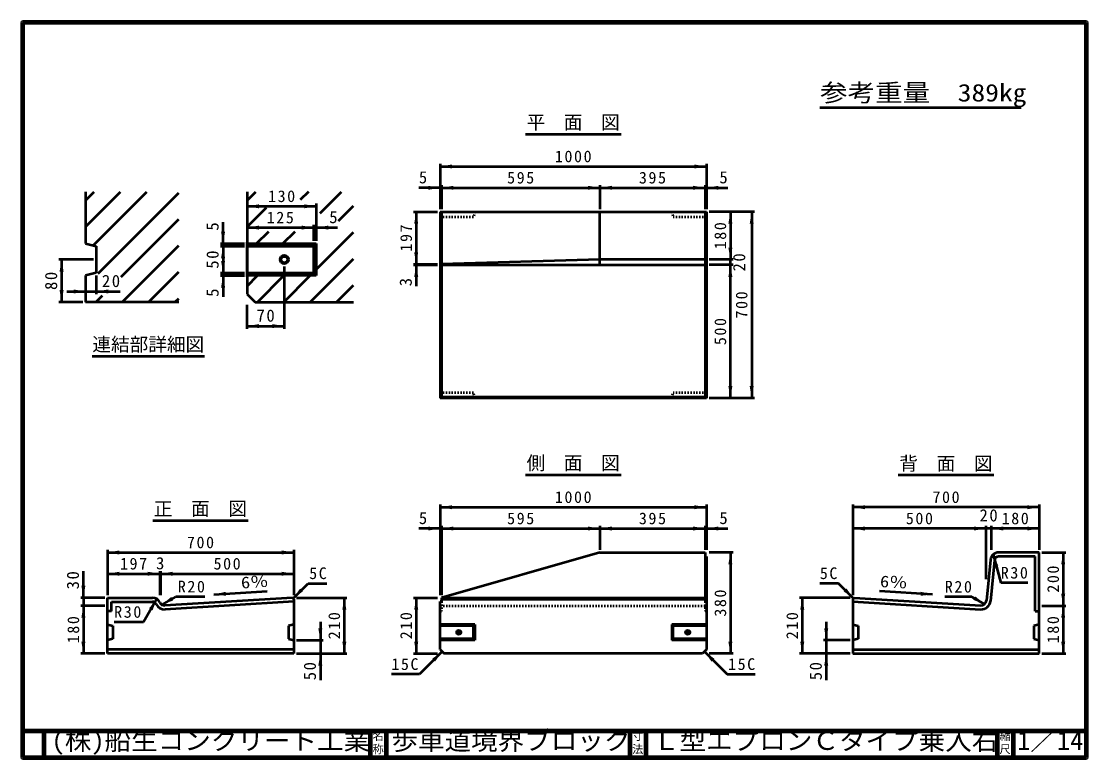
# Model space of a CAD drawing. Units: millimetres, scale not verified. Extents: x 100 to 4105, y 100 to 2870.
import ezdxf
from ezdxf.enums import TextEntityAlignment as Align

# ---------------------------------------------------------------- set-up
doc = ezdxf.new("R2010")
doc.units = ezdxf.units.MM
doc.header["$LTSCALE"] = 5
doc.linetypes.add('USER1', pattern=[2.2, 1, -1.2])
doc.layers.add('V-nasSTD', color=7, linetype='Continuous', lineweight=50)
doc.styles.add('ＭＳ ゴシック', font='')
doc.styles.get('ＭＳ ゴシック').set_extended_font_data('MS Gothic')

msp = doc.modelspace()

# ---------------------------------------------------------------- hatches: boundary and pattern name
at = {"layer": 'V-nasSTD'}
for points in [[(1718.088, 2332.129), (1673.088, 2324.629), (1718.088, 2317.129)], [(2628.088, 2317.129), (2673.088, 2324.629), (2628.088, 2332.129)], [(1628.088, 2237.129), (1673.088, 2244.629), (1628.088, 2252.129)], [(1723.088, 2252.129), (1678.088, 2244.629), (1723.088, 2237.129)], [(1723.088, 2252.129), (1678.088, 2244.629), (1723.088, 2237.129)], [(2228.088, 2237.129), (2273.088, 2244.629), (2228.088, 2252.129)], [(2318.088, 2252.129), (2273.088, 2244.629), (2318.088, 2237.129)], [(2623.088, 2237.129), (2668.088, 2244.629), (2623.088, 2252.129)], [(2718.088, 2237.129), (2673.088, 2244.629), (2718.088, 2252.129)], [(992.707, 2182.547), (947.707, 2175.047), (992.707, 2167.547)], [(1162.707, 2167.547), (1207.707, 2175.047), (1162.707, 2182.547)], [(1590.588, 2109.629), (1583.088, 2154.629), (1575.588, 2109.629)], [(2755.588, 2109.629), (2763.088, 2154.629), (2770.588, 2109.629)], [(2835.588, 2109.629), (2843.088, 2154.629), (2850.588, 2109.629)], [(992.707, 2102.547), (947.707, 2095.047), (992.707, 2087.547)], [(1152.707, 2087.547), (1197.707, 2095.047), (1152.707, 2102.547)], [(1252.707, 2087.547), (1207.707, 2095.047), (1252.707, 2102.547)], [(865.207, 2080.047), (857.707, 2035.047), (850.207, 2080.047)], [(865.207, 1980.047), (857.707, 2025.047), (850.207, 1980.047)], [(1575.588, 2002.629), (1583.088, 1957.629), (1590.588, 2002.629)], [(2770.588, 2019.629), (2763.088, 1974.629), (2755.588, 2019.629)], [(258.657, 1930.047), (251.157, 1975.047), (243.657, 1930.047)], [(850.207, 1970.047), (857.707, 1925.047), (865.207, 1970.047)], [(1590.588, 1909.629), (1583.088, 1954.629), (1575.588, 1909.629)], [(2755.588, 1909.629), (2763.088, 1954.629), (2770.588, 1909.629)], [(865.207, 1870.047), (857.707, 1915.047), (850.207, 1870.047)], [(243.657, 1860.047), (251.157, 1815.047), (258.657, 1860.047)], [(296.157, 1847.547), (341.157, 1855.047), (296.157, 1862.547)], [(426.157, 1862.547), (381.157, 1855.047), (426.157, 1847.547)], [(992.707, 1732.547), (947.707, 1725.047), (992.707, 1717.547)], [(1042.707, 1717.547), (1087.707, 1725.047), (1042.707, 1732.547)], [(2770.588, 1499.629), (2763.088, 1454.629), (2755.588, 1499.629)], [(2850.588, 1499.629), (2843.088, 1454.629), (2835.588, 1499.629)], [(1718.088, 1052.129), (1673.088, 1044.629), (1718.088, 1037.129)], [(2628.088, 1037.129), (2673.088, 1044.629), (2628.088, 1052.129)], [(3268.088, 1037.129), (3223.088, 1044.629), (3268.088, 1052.129)], [(3878.088, 1052.129), (3923.088, 1044.629), (3878.088, 1037.129)], [(1628.088, 957.129), (1673.088, 964.629), (1628.088, 972.129)], [(1723.088, 972.129), (1678.088, 964.629), (1723.088, 957.129)], [(1723.088, 972.129), (1678.088, 964.629), (1723.088, 957.129)], [(2228.088, 957.129), (2273.088, 964.629), (2228.088, 972.129)], [(2318.088, 972.129), (2273.088, 964.629), (2318.088, 957.129)], [(2623.088, 957.129), (2668.088, 964.629), (2623.088, 972.129)], [(2718.088, 957.129), (2673.088, 964.629), (2718.088, 972.129)], [(3268.088, 957.129), (3223.088, 964.629), (3268.088, 972.129)], [(3678.088, 972.129), (3723.088, 964.629), (3678.088, 957.129)], [(3788.088, 957.129), (3743.088, 964.629), (3788.088, 972.129)], [(3878.088, 972.129), (3923.088, 964.629), (3878.088, 957.129)], [(468.088, 882.129), (423.088, 874.629), (468.088, 867.129)], [(1078.088, 867.129), (1123.088, 874.629), (1078.088, 882.129)], [(2755.588, 829.629), (2763.088, 874.629), (2770.588, 829.629)], [(3768.999, 825.347), (3750.108, 866.873), (3754.51, 821.465)], [(4005.588, 829.629), (4013.088, 874.629), (4020.588, 829.629)], [(468.088, 802.129), (423.088, 794.629), (468.088, 787.129)], [(575.088, 787.129), (620.088, 794.629), (575.088, 802.129)], [(668.088, 802.129), (623.088, 794.629), (668.088, 787.129)], [(1078.088, 787.129), (1123.088, 794.629), (1078.088, 802.129)], [(340.588, 749.629), (333.088, 704.629), (325.588, 749.629)], [(867.918, 726.981), (823.455, 716.773), (868.826, 712.009)], [(1147.105, 739.252), (1120.588, 702.129), (1157.711, 728.646)], [(3199.072, 739.252), (3225.588, 702.129), (3188.465, 728.646)], [(3478.258, 726.981), (3522.722, 716.773), (3477.351, 712.009)], [(592.863, 657.33), (608.868, 700.051), (579.872, 664.83)], [(663.039, 707.563), (627.818, 678.568), (670.539, 694.572)], [(1320.588, 659.629), (1313.088, 704.629), (1305.588, 659.629)], [(1590.588, 659.629), (1583.088, 704.629), (1575.588, 659.629)], [(3025.588, 659.629), (3033.088, 704.629), (3040.588, 659.629)], [(3682.845, 709.523), (3718.066, 680.528), (3675.345, 696.533)], [(4020.588, 719.629), (4013.088, 674.629), (4005.588, 719.629)], [(340.588, 629.629), (333.088, 674.629), (325.588, 629.629)], [(4005.588, 629.629), (4013.088, 674.629), (4020.588, 629.629)], [(1215.588, 589.629), (1223.088, 544.629), (1230.588, 589.629)], [(3130.588, 589.629), (3123.088, 544.629), (3115.588, 589.629)], [(325.588, 539.629), (333.088, 494.629), (340.588, 539.629)], [(1305.588, 539.629), (1313.088, 494.629), (1320.588, 539.629)], [(1575.588, 539.629), (1583.088, 494.629), (1590.588, 539.629)], [(2770.588, 539.629), (2763.088, 494.629), (2755.588, 539.629)], [(3040.588, 539.629), (3033.088, 494.629), (3025.588, 539.629)], [(4020.588, 539.629), (4013.088, 494.629), (4005.588, 539.629)], [(1230.588, 449.629), (1223.088, 494.629), (1215.588, 449.629)], [(1654.072, 465.006), (1680.588, 502.129), (1643.465, 475.613)], [(2692.105, 465.006), (2665.588, 502.129), (2702.711, 475.613)], [(3115.588, 449.629), (3123.088, 494.629), (3130.588, 449.629)]]:
    msp.add_hatch(color=256, dxfattribs=at).paths.add_polyline_path(points)

# ---------------------------------------------------------------- linework, layer by layer
at = {"layer": 'V-nasSTD', "lineweight": 100}
for p, q in [((105, 2865), (105, 105)), ((4100, 2865), (105, 2865)), ((4100, 105), (4100, 2865)), ((105, 205), (4100, 205)), ((185, 205), (185, 105)), ((1410, 205), (1410, 105)), ((1470, 205), (1470, 105)), ((2385, 205), (2385, 105)), ((2445, 205), (2445, 105)), ((3765, 205), (3765, 105)), ((3825, 205), (3825, 105)), ((105, 105), (4100, 105))]:
    msp.add_line(p, q, dxfattribs=at)
at = {"layer": 'V-nasSTD'}
for p, q in [((3855, 2544.806), (3099.5, 2544.806)), ((1993.588, 2446.396), (2352.588, 2446.396)), ((1673.088, 2334.629), (1673.088, 2164.629)), ((1673.088, 2324.629), (2673.088, 2324.629)), ((2673.088, 2334.629), (2673.088, 2164.629)), ((1673.088, 2244.629), (1593.088, 2244.629)), ((1673.088, 2244.629), (1678.088, 2244.629)), ((1678.088, 2254.629), (1678.088, 2164.629)), ((1678.088, 2244.629), (2273.088, 2244.629)), ((2273.088, 2254.629), (2273.088, 2164.629)), ((2273.088, 2244.629), (2668.088, 2244.629)), ((2668.088, 2254.629), (2668.088, 2164.629)), ((2673.088, 2244.629), (2668.088, 2244.629)), ((2673.088, 2244.629), (2753.088, 2244.629)), ((341.157, 2230.047), (341.157, 2035.047)), ((341.157, 2197.323), (373.88, 2230.047)), ((341.157, 2098.328), (472.875, 2230.047)), ((369.728, 2027.904), (571.87, 2230.047)), ((388.228, 1922.409), (691.157, 2225.338)), ((947.707, 2230.047), (947.707, 1845.047)), ((947.707, 2197.323), (980.431, 2230.047)), ((1178.42, 2230.047), (1147.563, 2199.189)), ((1221.849, 2149.48), (1302.415, 2230.047)), ((947.707, 2175.047), (1207.707, 2175.047)), ((947.707, 2098.328), (1020.283, 2170.905)), ((1207.707, 2185.047), (1207.707, 2045.047)), ((1290.972, 2119.942), (1347.707, 2176.343)), ((475.489, 1910.676), (691.157, 2126.343)), ((1573.088, 2154.629), (1663.088, 2154.629)), ((1583.088, 2154.629), (1583.088, 1957.629)), ((1673.088, 2154.629), (2673.088, 2154.629)), ((1673.088, 2154.629), (1673.088, 1454.629)), ((1678.088, 2154.629), (1678.088, 1454.629)), ((2273.088, 1954.629), (2273.088, 2154.629)), ((2668.088, 2154.629), (2668.088, 1454.629)), ((2673.088, 2154.629), (2673.088, 1454.629)), ((2853.088, 2154.629), (2683.088, 2154.629)), ((2763.088, 2154.629), (2763.088, 1974.629)), ((2843.088, 2154.629), (2843.088, 1454.629)), ((857.707, 2035.047), (857.707, 2115.047)), ((947.707, 2095.047), (1197.707, 2095.047)), ((1197.707, 2105.047), (1197.707, 2045.047)), ((1197.707, 2095.047), (1207.707, 2095.047)), ((1207.707, 2095.047), (1287.707, 2095.047)), ((983.42, 2035.047), (1029.278, 2080.905)), ((1082.415, 2035.047), (1128.273, 2080.905)), ((1207.707, 1937.348), (1347.707, 2077.348)), ((341.157, 2035.047), (381.157, 2025.047)), ((381.157, 2025.047), (381.157, 1925.047)), ((478.855, 1815.047), (691.157, 2027.348)), ((847.707, 2035.047), (937.707, 2035.047)), ((847.707, 2025.047), (937.707, 2025.047)), ((857.707, 2035.047), (857.707, 2025.047)), ((857.707, 2025.047), (857.707, 1925.047)), ((947.707, 1910.047), (947.707, 2040.047)), ((947.707, 2035.047), (1207.707, 2035.047)), ((947.707, 2025.047), (1197.707, 2025.047)), ((1197.707, 2025.047), (1207.707, 2035.047)), ((1197.707, 2025.047), (1197.707, 1925.047)), ((1207.707, 2035.047), (1207.707, 1915.047)), ((371.157, 1975.047), (241.157, 1975.047)), ((251.157, 1975.047), (251.157, 1815.047)), ((1184.4, 1815.047), (1347.707, 1978.353)), ((2273.088, 1974.629), (1678.088, 1957.629)), ((2673.088, 1974.629), (2273.088, 1974.629)), ((2773.088, 1974.629), (2683.088, 1974.629)), ((2763.088, 1954.629), (2763.088, 1974.629)), ((381.157, 1925.047), (341.157, 1915.047)), ((577.85, 1815.047), (691.157, 1928.353)), ((847.707, 1925.047), (937.707, 1925.047)), ((857.707, 1925.047), (857.707, 1915.047)), ((947.707, 1925.047), (1197.707, 1925.047)), ((1087.707, 1949.047), (1087.707, 1715.047)), ((1197.707, 1925.047), (1207.707, 1915.047)), ((1573.088, 1957.629), (1663.088, 1957.629)), ((1573.088, 1954.629), (1663.088, 1954.629)), ((1583.088, 1954.629), (1583.088, 1957.629)), ((1583.088, 1954.629), (1583.088, 1874.629)), ((1678.088, 1957.629), (1673.088, 1957.629)), ((1673.088, 1954.629), (2673.088, 1954.629)), ((2773.088, 1954.629), (2683.088, 1954.629)), ((2763.088, 1454.629), (2763.088, 1954.629)), ((341.157, 1915.047), (341.157, 1815.047)), ((381.157, 1915.047), (381.157, 1845.047)), ((847.707, 1915.047), (937.707, 1915.047)), ((857.707, 1915.047), (857.707, 1835.047)), ((1207.707, 1915.047), (947.707, 1915.047)), ((947.707, 1875.338), (987.415, 1915.047)), ((986.41, 1815.047), (1086.41, 1915.047)), ((1085.405, 1815.047), (1185.405, 1915.047)), ((271.157, 1855.047), (341.157, 1855.047)), ((341.157, 1855.047), (381.157, 1855.047)), ((381.157, 1855.047), (471.157, 1855.047)), ((947.707, 1845.047), (977.707, 1815.047)), ((1283.395, 1815.047), (1347.707, 1879.358)), ((331.157, 1815.047), (241.157, 1815.047)), ((691.157, 1815.047), (341.157, 1815.047)), ((379.86, 1815.047), (405.048, 1840.235)), ((676.845, 1815.047), (691.157, 1829.358)), ((947.707, 1715.047), (947.707, 1805.047)), ((977.707, 1815.047), (1347.707, 1815.047)), ((947.707, 1725.047), (1087.707, 1725.047)), ((366.684, 1612.145), (787.944, 1612.145)), ((2673.088, 1454.629), (1673.088, 1454.629)), ((1678.088, 1459.629), (2668.088, 1459.629)), ((2853.088, 1454.629), (2683.088, 1454.629)), ((1993.588, 1166.396), (2352.588, 1166.396)), ((3752.588, 1164.629), (3393.588, 1164.629)), ((1673.088, 1054.629), (1673.088, 714.629)), ((1673.088, 1044.629), (2673.088, 1044.629)), ((2673.088, 1054.629), (2673.088, 884.629)), ((3223.088, 1054.629), (3223.088, 714.629)), ((3923.088, 1044.629), (3223.088, 1044.629)), ((3923.088, 1054.629), (3923.088, 884.629)), ((593.588, 994.629), (952.588, 994.629)), ((1673.088, 964.629), (1593.088, 964.629)), ((1673.088, 964.629), (1678.088, 964.629)), ((1678.088, 974.629), (1678.088, 714.629)), ((1678.088, 964.629), (2273.088, 964.629)), ((2273.088, 974.629), (2273.088, 884.629)), ((2273.088, 964.629), (2668.088, 964.629)), ((2668.088, 974.629), (2668.088, 884.629)), ((2673.088, 964.629), (2668.088, 964.629)), ((2673.088, 964.629), (2753.088, 964.629)), ((3723.088, 964.629), (3223.088, 964.629)), ((3723.088, 974.629), (3723.088, 774.629)), ((3743.088, 964.629), (3723.088, 964.629)), ((3743.088, 974.629), (3743.088, 884.629)), ((3923.088, 964.629), (3743.088, 964.629)), ((423.088, 884.629), (423.088, 714.629)), ((1123.088, 884.629), (1123.088, 714.629)), ((423.088, 874.629), (1123.088, 874.629)), ((2273.088, 874.629), (1678.088, 704.629)), ((2273.088, 874.629), (2668.088, 874.629)), ((2668.088, 874.629), (2668.088, 689.905)), ((2673.088, 859.629), (2668.088, 859.629)), ((2673.088, 859.629), (2673.088, 509.629)), ((2773.088, 874.629), (2683.088, 874.629)), ((2763.088, 874.629), (2763.088, 494.629)), ((3740.387, 847.614), (3725.002, 693.766)), ((3755.312, 846.122), (3739.928, 692.273)), ((3750.108, 866.873), (3778.578, 760.621)), ((3923.088, 874.629), (3770.238, 874.629)), ((3908.088, 859.629), (3770.238, 859.629)), ((3908.088, 654.629), (3908.088, 859.629)), ((3923.088, 494.629), (3923.088, 874.629)), ((3933.088, 874.629), (4023.088, 874.629)), ((4013.088, 874.629), (4013.088, 674.629)), ((333.088, 704.629), (333.088, 804.629)), ((620.088, 804.629), (620.088, 714.629)), ((623.088, 804.629), (623.088, 714.629)), ((423.088, 794.629), (620.088, 794.629)), ((620.088, 794.629), (623.088, 794.629)), ((623.088, 794.629), (1123.088, 794.629)), ((823.455, 716.773), (1023.088, 728.872)), ((1120.588, 702.129), (1177.157, 758.698)), ((1177.157, 758.698), (1247.157, 758.698)), ((3169.02, 758.698), (3099.02, 758.698)), ((3225.588, 702.129), (3169.02, 758.698)), ((3522.722, 716.773), (3323.088, 728.872)), ((3880.578, 760.621), (3778.578, 760.621)), ((413.088, 704.629), (323.088, 704.629)), ((333.088, 704.629), (333.088, 674.629)), ((423.088, 494.629), (423.088, 704.629)), ((423.088, 704.629), (592.939, 704.629)), ((438.088, 689.629), (592.939, 689.629)), ((438.088, 654.629), (438.088, 689.629)), ((608.868, 700.051), (558.868, 613.449)), ((627.818, 678.568), (679.78, 708.568)), ((1118.088, 704.629), (639.529, 675.626)), ((1123.088, 689.905), (640.436, 660.653)), ((789.78, 708.568), (679.78, 708.568)), ((1118.088, 704.629), (1123.088, 699.629)), ((1123.088, 699.629), (1123.088, 494.629)), ((1133.088, 704.629), (1323.088, 704.629)), ((1313.088, 704.629), (1313.088, 494.629)), ((1573.088, 704.629), (1663.088, 704.629)), ((1583.088, 704.629), (1583.088, 494.629)), ((1673.088, 509.629), (1673.088, 689.905)), ((1678.088, 689.905), (1673.088, 689.905)), ((1678.088, 704.629), (2668.088, 704.629)), ((1678.088, 704.629), (1678.088, 689.905)), ((1678.088, 699.629), (2668.088, 699.629)), ((2668.088, 689.905), (2673.088, 689.905)), ((3213.088, 704.629), (3023.088, 704.629)), ((3033.088, 704.629), (3033.088, 494.629)), ((3228.088, 704.629), (3223.088, 699.629)), ((3223.088, 699.629), (3223.088, 494.629)), ((3223.088, 689.905), (3702.984, 660.82)), ((3228.088, 704.629), (3703.891, 675.793)), ((3670.435, 708.028), (3568.435, 708.028)), ((3718.066, 680.528), (3670.435, 708.028)), ((413.088, 674.629), (323.088, 674.629)), ((333.088, 674.629), (333.088, 494.629)), ((438.088, 654.629), (423.088, 654.629)), ((3908.088, 654.629), (3923.088, 654.629)), ((3933.088, 674.629), (4023.088, 674.629)), ((4013.088, 674.629), (4013.088, 494.629)), ((423.088, 604.629), (443.088, 599.629)), ((558.868, 613.449), (448.868, 613.449)), ((1123.088, 604.629), (1103.088, 599.629)), ((1223.088, 614.629), (1223.088, 544.629)), ((1803.088, 604.629), (1673.088, 604.629)), ((1803.088, 604.629), (1798.088, 599.629)), ((1803.088, 604.629), (1803.088, 544.629)), ((2673.088, 604.629), (2543.088, 604.629)), ((2543.088, 604.629), (2543.088, 544.629)), ((2548.088, 599.629), (2543.088, 604.629)), ((3123.088, 614.629), (3123.088, 544.629)), ((3223.088, 604.629), (3243.088, 599.629)), ((3923.088, 604.629), (3903.088, 599.629)), ((443.088, 599.629), (443.088, 549.629)), ((1103.088, 599.629), (1103.088, 549.629)), ((1798.088, 599.629), (1673.088, 599.629)), ((1798.088, 549.629), (1798.088, 599.629)), ((2673.088, 599.629), (2548.088, 599.629)), ((2548.088, 549.629), (2548.088, 599.629)), ((3243.088, 599.629), (3243.088, 549.629)), ((3903.088, 599.629), (3903.088, 549.629)), ((443.088, 549.629), (423.088, 544.629)), ((1103.088, 549.629), (1123.088, 544.629)), ((1133.088, 544.629), (1233.088, 544.629)), ((1223.088, 544.629), (1223.088, 494.629)), ((1798.088, 549.629), (1673.088, 549.629)), ((1803.088, 544.629), (1673.088, 544.629)), ((1798.088, 549.629), (1803.088, 544.629)), ((2548.088, 549.629), (2543.088, 544.629)), ((2673.088, 544.629), (2543.088, 544.629)), ((2673.088, 549.629), (2548.088, 549.629)), ((3213.088, 544.629), (3113.088, 544.629)), ((3123.088, 544.629), (3123.088, 494.629)), ((3243.088, 549.629), (3223.088, 544.629)), ((3903.088, 549.629), (3923.088, 544.629)), ((413.088, 494.629), (323.088, 494.629)), ((1123.088, 509.629), (423.088, 509.629)), ((1123.088, 494.629), (423.088, 494.629)), ((1133.088, 494.629), (1323.088, 494.629)), ((1223.088, 494.629), (1223.088, 394.629)), ((1573.088, 494.629), (1663.088, 494.629)), ((1680.588, 502.129), (1595.735, 417.276)), ((1673.088, 509.629), (1688.088, 494.629)), ((2658.088, 494.629), (1688.088, 494.629)), ((2673.088, 509.629), (2658.088, 494.629)), ((2665.588, 502.129), (2750.441, 417.276)), ((2773.088, 494.629), (2683.088, 494.629)), ((3213.088, 494.629), (3023.088, 494.629)), ((3123.088, 494.629), (3123.088, 394.629)), ((3223.088, 509.629), (3923.088, 509.629)), ((3223.088, 494.629), (3923.088, 494.629)), ((3933.088, 494.629), (4023.088, 494.629)), ((1595.735, 417.276), (1489.735, 417.276)), ((2750.441, 417.276), (2856.441, 417.276))]:
    msp.add_line(p, q, dxfattribs=at)
at = {"layer": 'V-nasSTD', "linetype": 'USER1'}
for p, q in [((1798.088, 2134.629), (1673.088, 2134.629)), ((1803.088, 2154.629), (1798.088, 2134.629)), ((2543.088, 2154.629), (2548.088, 2134.629)), ((2673.088, 2134.629), (2548.088, 2134.629)), ((1798.088, 1474.629), (1673.088, 1474.629)), ((1803.088, 1454.629), (1798.088, 1474.629)), ((2543.088, 1454.629), (2548.088, 1474.629)), ((2673.088, 1474.629), (2548.088, 1474.629)), ((1678.088, 689.905), (1678.088, 654.629)), ((2668.088, 689.905), (2668.088, 654.629)), ((1673.088, 674.617), (2673.088, 674.617)), ((1673.088, 654.629), (1678.088, 654.629)), ((2673.088, 654.629), (2668.088, 654.629))]:
    msp.add_line(p, q, dxfattribs=at)
at = {"layer": 'V-nasSTD', "lineweight": 13}
msp.add_lwpolyline([(100, 100), (100, 2870), (4105, 2870), (4105, 100)], close=True, dxfattribs=at)
at = {"layer": 'V-nasSTD'}
for centre, radius in [((1087.707, 1975.047), 16), ((1087.707, 1975.047), 12), ((1743.088, 574.629), 8), ((1743.088, 574.629), 6), ((2603.088, 574.629), 8), ((2603.088, 574.629), 6)]:
    msp.add_circle(centre, radius, dxfattribs=at)
for centre, radius, start, end in [((3770.238, 844.629), 30, 90, 174.28941), ((3770.238, 844.629), 15, 90, 174.28941), ((592.939, 674.629), 30, 25.85885, 90), ((592.939, 674.629), 15, 22.79218, 90), ((638.319, 695.589), 20, 203.18837, 273.46823), ((3705.101, 695.756), 35, 266.53177, 354.28941), ((3705.101, 695.756), 20, 266.53177, 354.28941), ((638.319, 695.589), 35, 205.64708, 273.46823)]:
    msp.add_arc(centre, radius, start, end, dxfattribs=at)

# ---------------------------------------------------------------- texts
at = {"layer": 'V-nasSTD', "style": 'ＭＳ ゴシック'}
for s, height, width, p in [('参考重量\u3000389kg', 65.98, 1.15, (3099.5, 2634.806)), ('(株)船生コンクリート工業', 69.65, 1.05, (213.279, 202.55)), ('歩車道境界ブロック', 69.65, 1.05, (1490, 202.47)), ('Ｌ型エプロンＣタイプ乗入右', 69.65, 1.05, (2472.5, 202.508)), ('1／14', 69.65, 1.05, (3840, 202.582))]:
    msp.add_text(s, height=height, dxfattribs=dict(at, width=width)).set_placement(p, align=Align.TOP_LEFT)
for s, height, p in [('平\u3000面\u3000図', 51.32, (1997.588, 2516.396)), ('5', 45.82, (1593.088, 2307.129)), ('5', 45.82, (2721.838, 2307.129)), ('5', 45.82, (1256.457, 2157.547)), ('連結部詳細図', 51.32, (366.684, 1682.145)), ('側\u3000面\u3000図', 51.32, (1997.588, 1236.396)), ('背\u3000面\u3000図', 51.32, (3397.58, 1234.629)), ('正\u3000面\u3000図', 51.32, (597.588, 1064.629)), ('5', 45.82, (1593.088, 1027.129)), ('5', 45.82, (2721.838, 1027.129)), ('3', 45.82, (605.963, 857.129)), ('名', 30.79, (1418.982, 200.999)), ('寸', 30.79, (2393.982, 200.999)), ('縮', 30.79, (3773.982, 200.999)), ('称', 30.79, (1418.976, 151.01)), ('法', 30.79, (2393.976, 151.01)), ('尺', 30.79, (3773.976, 151.01))]:
    msp.add_text(s, height=height, dxfattribs=at).set_placement(p, align=Align.TOP_LEFT)
for s, p in [('5', (795.207, 2083.797)), ('3', (1520.588, 1874.629)), ('5', (795.207, 1835.047))]:
    msp.add_text(s, height=45.82, rotation=90, dxfattribs=at).set_placement(p, align=Align.TOP_LEFT)
at = {"layer": 'V-nasSTD', "style": 'ＭＳ ゴシック', "width": 1.15}
for rotation, p in [(3.468, (923.634, 782.954)), (356.532, (3326.718, 788.762))]:
    msp.add_text('6％', height=43.99, rotation=rotation, dxfattribs=at).set_placement(p, align=Align.TOP_LEFT)
at = {"layer": 'V-nasSTD', "attachment_point": 1, "style": 'ＭＳ ゴシック'}
for s, insert, char_height in [('\\T1.2;1000', (2104.088, 2384.629), 43.99), ('\\T1.2;595', (1924.588, 2304.629), 43.99), ('\\T1.2;395', (2419.588, 2304.629), 43.99), ('\\T1.2;130', (1026.707, 2235.047), 43.99), ('\\T1.2;125', (1021.707, 2155.047), 43.99), ('\\T1.19;20', (402.657, 1917.547), 45.82), ('\\T1.19;70', (983.457, 1787.547), 45.82), ('\\T1.2;1000', (2104.088, 1104.629), 43.99), ('\\T1.2;700', (3522.088, 1104.629), 43.99), ('\\T1.2;595', (1924.588, 1024.629), 43.99), ('\\T1.2;395', (2419.588, 1024.629), 43.99), ('\\T1.2;500', (3422.088, 1024.629), 43.99), ('\\T1.19;20', (3698.838, 1037.129), 45.82), ('\\T1.2;180', (3782.088, 1024.629), 43.99), ('\\T1.2;700', (722.088, 934.629), 43.99), ('\\T1.2;197', (470.588, 854.629), 43.99), ('\\T1.2;500', (822.088, 854.629), 43.99), ('\\T1.2;5C', (1181.157, 818.698), 43.99), ('\\T1.2;5C', (3099.02, 818.698), 43.99), ('\\T1.2;R30', (3778.578, 820.621), 43.99), ('\\T1.2;R20', (687.78, 768.568), 43.99), ('\\T1.2;R20', (3568.435, 768.028), 43.99), ('\\T1.2;R30', (448.868, 673.449), 43.99), ('\\T1.2;15C', (1489.735, 477.276), 43.99), ('\\T1.2;15C', (2754.441, 477.276), 43.99)]:
    msp.add_mtext(s, dxfattribs=dict(at, insert=insert, char_height=char_height))
at = {"layer": 'V-nasSTD', "attachment_point": 1, "rotation": 90, "style": 'ＭＳ ゴシック'}
for s, insert, char_height in [('\\T1.2;197', (1523.088, 2005.129), 43.99), ('\\T1.2;180', (2703.088, 2013.629), 43.99), ('\\T1.19;50', (795.207, 1940.797), 45.82), ('\\T1.19;20', (2773.088, 1930.379), 45.82), ('\\T1.19;80', (188.657, 1860.797), 45.82), ('\\T1.2;700', (2783.088, 1753.629), 43.99), ('\\T1.2;500', (2703.088, 1653.629), 43.99), ('\\T1.19;30', (270.588, 736.129), 45.82), ('\\T1.2;200', (3953.088, 723.629), 43.99), ('\\T1.2;380', (2703.088, 633.629), 43.99), ('\\T1.2;210', (1253.088, 548.629), 43.99), ('\\T1.2;210', (1523.088, 548.629), 43.99), ('\\T1.2;210', (2973.088, 548.629), 43.99), ('\\T1.2;180', (273.088, 533.629), 43.99), ('\\T1.2;180', (3953.088, 533.629), 43.99), ('\\T1.19;50', (1160.588, 394.629), 45.82), ('\\T1.19;50', (3060.588, 394.629), 45.82)]:
    msp.add_mtext(s, dxfattribs=dict(at, insert=insert, char_height=char_height))

doc.saveas('drawing.dxf')
